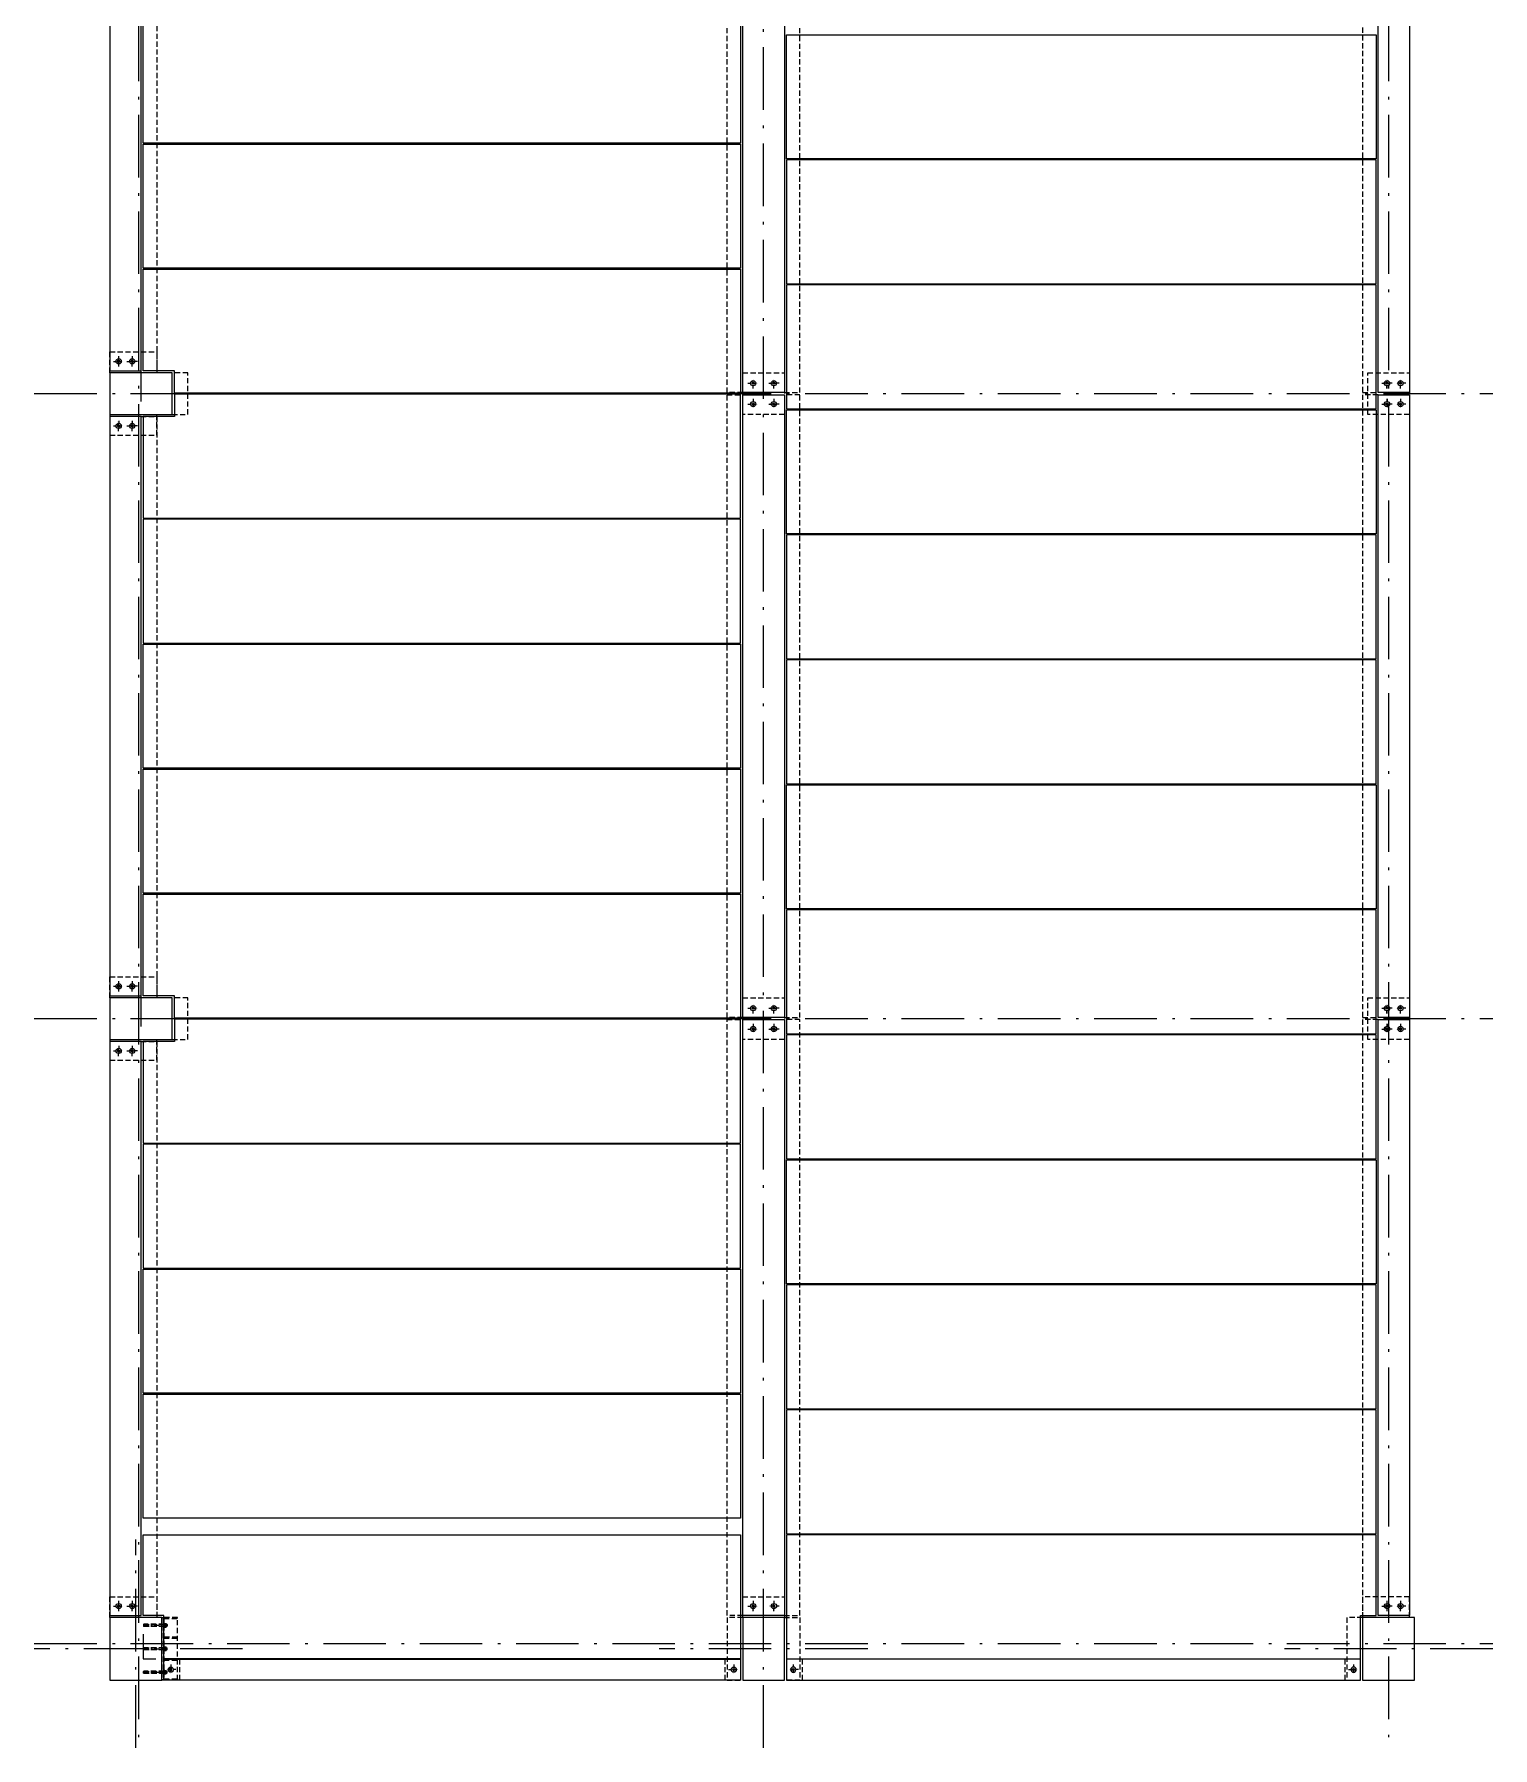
# Model space of a CAD drawing. Header units: millimetres. Extents: x 325046 to 1268204, y 1875583 to 2761998.
# Drawn here: x 527961 to 541961, y 2469893 to 2486343 of the extents above; entities that cross this region are included whole.
import ezdxf

# ---------------------------------------------------------------- set-up
doc = ezdxf.new("R2010")
doc.units = ezdxf.units.MM
doc.header["$LTSCALE"] = 100
for name, pattern in [('ACAD_ISO10W100', [18.5, 12, -3, 0.5, -3]), ('DASHDOT', [1, 0.5, -0.25, 0, -0.25]), ('DASHED', [0.75, 0.5, -0.25])]:
    doc.linetypes.add(name, pattern=pattern)
for name, color, linetype in [('005', 9, 'Continuous'), ('025', 1, 'Continuous'), ('035', 7, 'Continuous'), ('050', 4, 'Continuous'), ('070', 6, 'Continuous'), ('KOTY', 2, 'Continuous')]:
    doc.layers.add(name, color=color, linetype=linetype)
doc.layers.add('Objekty - osy', color=5, linetype='ACAD_ISO10W100', lineweight=20)
doc.layers.add('Příprava na dock', color=7, linetype='Continuous', true_color=0x616161)

# ---------------------------------------------------------------- blocks, each defined once
blk = doc.blocks.new('PR24_PU')
at = {"layer": '035', "linetype": 'DASHED'}
for points in [[(1014329, -5436627), (1014329, -5436627), (1014329, -5436627), (1014329, -5436627), (1014329, -5436627), (1014329, -5436627), (1014329, -5436627), (1014179, -5436627), (1014179, -5430647), (1014329, -5430647), (1014329, -5430647), (1014329, -5430647)], [(1014729, -5436627), (1014729, -5436627), (1014729, -5436627), (1014729, -5436627), (1014729, -5436627), (1014729, -5436627), (1014729, -5436627), (1014879, -5436627), (1014879, -5430647), (1014729, -5430647), (1014729, -5430647), (1014729, -5430647)]]:
    blk.add_lwpolyline(points, dxfattribs=at)
at = {"layer": '035'}
blk.add_lwpolyline([(1014329, -5430647), (1014729, -5430647), (1014729, -5436627), (1014329, -5436627)], close=True, dxfattribs=at)
for centre in [(1014429, -5430737), (1014629, -5430737), (1014429, -5436537), (1014629, -5436537)]:
    blk.add_circle(centre, 25, dxfattribs=at)
at = {"layer": 'Příprava na dock', "linetype": 'DASHDOT', "ltscale": 0.5}
for points in [[(1014379, -5430737), (1014479, -5430737)], [(1014429, -5430687), (1014429, -5430787)], [(1014679, -5430737), (1014579, -5430737)], [(1014629, -5430687), (1014629, -5430787)], [(1014379, -5436537), (1014479, -5436537)], [(1014429, -5436587), (1014429, -5436487)], [(1014679, -5436537), (1014579, -5436537)], [(1014629, -5436587), (1014629, -5436487)]]:
    blk.add_lwpolyline(points, dxfattribs=at)
blk = doc.blocks.new('PR2_PU')
at = {"layer": '035', "linetype": 'DASHED'}
for points in [[(530329, -5698184), (530329, -5698184), (530329, -5698184), (530329, -5698184), (530329, -5698184), (530329, -5698184), (530329, -5698184), (530179, -5698184), (530179, -5692464), (530329, -5692464), (530329, -5692464), (530329, -5692464)], [(530729, -5698184), (530729, -5698184), (530729, -5698184), (530729, -5698184), (530729, -5698184), (530729, -5698184), (530729, -5698184), (530879, -5698184), (530879, -5692464), (530729, -5692464), (530729, -5692464), (530729, -5692464)]]:
    blk.add_lwpolyline(points, dxfattribs=at)
at = {"layer": '035'}
blk.add_lwpolyline([(530329, -5692464), (530729, -5692464), (530729, -5698184), (530329, -5698184)], close=True, dxfattribs=at)
for centre in [(530429, -5692554), (530629, -5692554), (530429, -5698094), (530629, -5698094)]:
    blk.add_circle(centre, 25, dxfattribs=at)
at = {"layer": 'Příprava na dock', "linetype": 'DASHDOT', "ltscale": 0.5}
for points in [[(530429, -5692504), (530429, -5692604)], [(530629, -5692504), (530629, -5692604)], [(530379, -5692554), (530479, -5692554)], [(530679, -5692554), (530579, -5692554)], [(530379, -5698094), (530479, -5698094)], [(530429, -5698144), (530429, -5698044)], [(530679, -5698094), (530579, -5698094)], [(530629, -5698144), (530629, -5698044)]]:
    blk.add_lwpolyline(points, dxfattribs=at)
blk = doc.blocks.new('PR25_PU')
at = {"layer": '035', "linetype": 'DASHED'}
blk.add_lwpolyline([(1022429, -5430647), (1022429, -5430647), (1022429, -5430647), (1022429, -5430647), (1022429, -5430647), (1022429, -5430647), (1022429, -5430647), (1022279, -5430647), (1022279, -5436627), (1022429, -5436627), (1022429, -5436627), (1022429, -5436627)], dxfattribs=at)
at = {"layer": '035'}
blk.add_lwpolyline([(1022729, -5436627), (1022429, -5436627), (1022429, -5430647), (1022729, -5430647)], close=True, dxfattribs=at)
for centre in [(1022514, -5430737), (1022644, -5430737), (1022514, -5436537), (1022644, -5436537)]:
    blk.add_circle(centre, 25, dxfattribs=at)
at = {"layer": 'Příprava na dock', "linetype": 'DASHDOT', "ltscale": 0.5}
for points in [[(1022464, -5430737), (1022564, -5430737)], [(1022514, -5430687), (1022514, -5430787)], [(1022694, -5430737), (1022594, -5430737)], [(1022644, -5430687), (1022644, -5430787)], [(1022464, -5436537), (1022564, -5436537)], [(1022514, -5436587), (1022514, -5436487)], [(1022694, -5436537), (1022594, -5436537)], [(1022644, -5436587), (1022644, -5436487)]]:
    blk.add_lwpolyline(points, dxfattribs=at)
blk = doc.blocks.new('PR8_PU')
at = {"layer": '035', "linetype": 'DASHED'}
blk.add_lwpolyline([(540429, -5692464), (540429, -5692464), (540429, -5692464), (540429, -5692464), (540429, -5692464), (540429, -5692464), (540429, -5692464), (540279, -5692464), (540279, -5698184), (540429, -5698184), (540429, -5698184), (540429, -5698184)], dxfattribs=at)
at = {"layer": '035'}
blk.add_lwpolyline([(540729, -5698184), (540429, -5698184), (540429, -5692464), (540729, -5692464)], close=True, dxfattribs=at)
for centre in [(540514, -5692554), (540644, -5692554), (540514, -5698094), (540644, -5698094)]:
    blk.add_circle(centre, 25, dxfattribs=at)
at = {"layer": 'Příprava na dock', "linetype": 'DASHDOT', "ltscale": 0.5}
for points in [[(540514, -5692504), (540514, -5692604)], [(540644, -5692504), (540644, -5692604)], [(540464, -5692554), (540564, -5692554)], [(540694, -5692554), (540594, -5692554)], [(540464, -5698094), (540564, -5698094)], [(540514, -5698144), (540514, -5698044)], [(540694, -5698094), (540594, -5698094)], [(540644, -5698144), (540644, -5698044)]]:
    blk.add_lwpolyline(points, dxfattribs=at)
blk = doc.blocks.new('PR3_PU')
at = {"layer": '035'}
blk.add_lwpolyline([(524254, -5614234), (524554, -5614234), (524554, -5608674), (524254, -5608674)], close=True, dxfattribs=at)
at = {"layer": '035', "linetype": 'DASHED'}
blk.add_lwpolyline([(524554, -5608674), (524554, -5608674), (524554, -5608674), (524554, -5608674), (524554, -5608674), (524554, -5608674), (524554, -5608674), (524704, -5608674), (524704, -5614234), (524554, -5614234), (524554, -5614234), (524554, -5614234)], dxfattribs=at)
at = {"layer": '035'}
for centre in [(524339, -5608764), (524469, -5608764), (524339, -5614144), (524469, -5614144)]:
    blk.add_circle(centre, 25, dxfattribs=at)
at = {"layer": 'Příprava na dock', "linetype": 'DASHDOT', "ltscale": 0.5}
for points in [[(524289, -5608764), (524389, -5608764)], [(524339, -5608714), (524339, -5608814)], [(524519, -5608764), (524419, -5608764)], [(524469, -5608714), (524469, -5608814)], [(524289, -5614144), (524389, -5614144)], [(524339, -5614194), (524339, -5614094)], [(524519, -5614144), (524419, -5614144)], [(524469, -5614194), (524469, -5614094)]]:
    blk.add_lwpolyline(points, dxfattribs=at)
blk = doc.blocks.new('PR12_PU')
at = {"layer": '035'}
blk.add_lwpolyline([(524254, -5698184), (524554, -5698184), (524554, -5692674), (524254, -5692674)], close=True, dxfattribs=at)
at = {"layer": '035', "linetype": 'DASHED'}
blk.add_lwpolyline([(524554, -5692674), (524554, -5692674), (524554, -5692674), (524554, -5692674), (524554, -5692674), (524554, -5692674), (524554, -5692674), (524704, -5692674), (524704, -5698184), (524554, -5698184), (524554, -5698184), (524554, -5698184)], dxfattribs=at)
at = {"layer": '035'}
for centre in [(524339, -5692764), (524469, -5692764), (524339, -5698094), (524469, -5698094)]:
    blk.add_circle(centre, 25, dxfattribs=at)
at = {"layer": 'Příprava na dock', "linetype": 'DASHDOT', "ltscale": 0.5}
for points in [[(524289, -5692764), (524389, -5692764)], [(524339, -5692714), (524339, -5692814)], [(524519, -5692764), (524419, -5692764)], [(524469, -5692714), (524469, -5692814)], [(524289, -5698094), (524389, -5698094)], [(524339, -5698144), (524339, -5698044)], [(524519, -5698094), (524419, -5698094)], [(524469, -5698144), (524469, -5698044)]]:
    blk.add_lwpolyline(points, dxfattribs=at)
blk = doc.blocks.new('ZT13_PU')
at = {"layer": '035', "ltscale": 0.5}
blk.add_lwpolyline([(532749, -5602654), (532749, -5602454), (538259, -5602454), (538259, -5602654)], close=True, dxfattribs=at)
at = {"layer": '035', "linetype": 'DASHED'}
for points in [[(532899, -5602654), (532899, -5602454)], [(538109, -5602654), (538109, -5602454)]]:
    blk.add_lwpolyline(points, dxfattribs=at)
at = {"layer": '035'}
for centre in [(532814, -5602554), (538194, -5602554)]:
    blk.add_circle(centre, 25, dxfattribs=at)
blk = doc.blocks.new('ZT14_PU')
at = {"layer": '035', "ltscale": 0.5}
blk.add_lwpolyline([(532309, -5700604), (532309, -5700804), (526774, -5700804), (526774, -5700604)], close=True, dxfattribs=at)
at = {"layer": '035', "linetype": 'DASHED'}
for points in [[(526924, -5700604), (526924, -5700804)], [(532159, -5700604), (532159, -5700804)]]:
    blk.add_lwpolyline(points, dxfattribs=at)
at = {"layer": '035'}
for centre in [(526839, -5700704), (532244, -5700704)]:
    blk.add_circle(centre, 25, dxfattribs=at)
blk = doc.blocks.new('KONZOLA ZT2')
at = {"layer": '005', "linetype": 'DASHDOT', "ltscale": 0.5}
for points in [[(1947824, -5185092), (1947824, -5184992)], [(1947874, -5185042), (1947774, -5185042)]]:
    blk.add_lwpolyline(points, dxfattribs=at)
at = {"layer": '025', "linetype": 'DASHED'}
for p, q in [((1947564, -5185009), (1947566, -5185007)), ((1947564, -5185009), (1947564, -5185025)), ((1947566, -5185027), (1947564, -5185025)), ((1947759, -5185007), (1947566, -5185007)), ((1947566, -5185007), (1947566, -5185027)), ((1947566, -5185009), (1947759, -5185009)), ((1947566, -5185025), (1947759, -5185025)), ((1947759, -5185027), (1947566, -5185027)), ((1947564, -5185234), (1947566, -5185232)), ((1947564, -5185234), (1947564, -5185250)), ((1947566, -5185252), (1947564, -5185250)), ((1947759, -5185232), (1947566, -5185232)), ((1947566, -5185232), (1947566, -5185252)), ((1947566, -5185234), (1947759, -5185234)), ((1947566, -5185250), (1947759, -5185250)), ((1947759, -5185252), (1947566, -5185252)), ((1947566, -5185457), (1947564, -5185459)), ((1947564, -5185475), (1947564, -5185459)), ((1947564, -5185475), (1947566, -5185477)), ((1947759, -5185457), (1947566, -5185457)), ((1947566, -5185477), (1947566, -5185457)), ((1947566, -5185459), (1947759, -5185459)), ((1947566, -5185475), (1947759, -5185475)), ((1947759, -5185477), (1947566, -5185477))]:
    blk.add_line(p, q, dxfattribs=at)
at = {"layer": '025', "linetype": 'DASHDOT'}
for p, q in [((1947564, -5185017), (1947789, -5185017)), ((1947564, -5185242), (1947789, -5185242)), ((1947564, -5185467), (1947789, -5185467))]:
    blk.add_line(p, q, dxfattribs=at)
at = {"layer": '025', "linetype": 'Continuous'}
for p, q in [((1947759, -5184995), (1947759, -5185039)), ((1947759, -5184995), (1947763, -5184995)), ((1947759, -5185007), (1947787, -5185007)), ((1947759, -5185027), (1947787, -5185027)), ((1947759, -5185039), (1947763, -5185039)), ((1947763, -5184995), (1947763, -5185039)), ((1947763, -5185000), (1947779, -5185000)), ((1947763, -5185008), (1947779, -5185008)), ((1947763, -5185026), (1947779, -5185026)), ((1947763, -5185034), (1947779, -5185034)), ((1947779, -5185000), (1947779, -5185034)), ((1947789, -5185009), (1947787, -5185007)), ((1947787, -5185007), (1947787, -5185027)), ((1947787, -5185027), (1947789, -5185025)), ((1947789, -5185009), (1947789, -5185025)), ((1947759, -5185220), (1947759, -5185264)), ((1947759, -5185220), (1947763, -5185220)), ((1947759, -5185232), (1947787, -5185232)), ((1947759, -5185252), (1947787, -5185252)), ((1947759, -5185264), (1947763, -5185264)), ((1947763, -5185220), (1947763, -5185264)), ((1947763, -5185225), (1947779, -5185225)), ((1947763, -5185233), (1947779, -5185233)), ((1947763, -5185251), (1947779, -5185251)), ((1947763, -5185259), (1947779, -5185259)), ((1947779, -5185225), (1947779, -5185259)), ((1947789, -5185234), (1947787, -5185232)), ((1947787, -5185232), (1947787, -5185252)), ((1947787, -5185252), (1947789, -5185250)), ((1947789, -5185234), (1947789, -5185250)), ((1947759, -5185489), (1947759, -5185445)), ((1947759, -5185445), (1947763, -5185445)), ((1947759, -5185457), (1947787, -5185457)), ((1947759, -5185477), (1947787, -5185477)), ((1947759, -5185489), (1947763, -5185489)), ((1947763, -5185489), (1947763, -5185445)), ((1947763, -5185450), (1947779, -5185450)), ((1947763, -5185458), (1947779, -5185458)), ((1947763, -5185476), (1947779, -5185476)), ((1947763, -5185484), (1947779, -5185484)), ((1947779, -5185484), (1947779, -5185450)), ((1947787, -5185477), (1947787, -5185457)), ((1947789, -5185475), (1947787, -5185477)), ((1947789, -5185475), (1947789, -5185459))]:
    blk.add_line(p, q, dxfattribs=at)
at = {"layer": '025', "color": 1, "linetype": 'DASHED'}
for points in [[(1947739, -5184942), (1947889, -5184942), (1947889, -5185542), (1947739, -5185542)], [(1947739, -5185542), (1947759, -5185542), (1947759, -5184942), (1947739, -5184942)]]:
    blk.add_lwpolyline(points, close=True, dxfattribs=at)
for points in [[(1947759, -5184952), (1947889, -5184952), (1947889, -5184942), (1947759, -5184942), (1947759, -5184952)], [(1947759, -5185132), (1947889, -5185132), (1947889, -5185142), (1947759, -5185142), (1947759, -5185132)], [(1947759, -5185342), (1947889, -5185342), (1947889, -5185352), (1947759, -5185352), (1947759, -5185342)], [(1947759, -5185532), (1947889, -5185532), (1947889, -5185542), (1947759, -5185542), (1947759, -5185532)]]:
    blk.add_lwpolyline(points, dxfattribs=at)
at = {"layer": '025', "linetype": 'DASHED'}
for points in [[(1947759, -5185009), (1947779, -5185009)], [(1947759, -5185025), (1947779, -5185025)], [(1947759, -5185234), (1947779, -5185234)], [(1947759, -5185250), (1947779, -5185250)], [(1947759, -5185459), (1947779, -5185459)], [(1947759, -5185475), (1947779, -5185475)]]:
    blk.add_lwpolyline(points, dxfattribs=at)
at = {"layer": '025', "const_width": 12.5}
blk.add_lwpolyline([(1947818, -5185042, 1), (1947831, -5185042, 1)], format="xyb", close=True, dxfattribs=at)
at = {"layer": '025'}
blk.add_circle((1947824, -5185042), 12.5, dxfattribs=at)

msp = doc.modelspace()

# ---------------------------------------------------------------- hatches: boundary and pattern name
at = {"layer": '025'}
h = msp.add_hatch(color=256, dxfattribs=at)
h.dxf.hatch_style = 1
edge = h.paths.add_edge_path()
edge.add_arc((528770.8, 2483202.7), 10, 0, 360)
h = msp.add_hatch(color=256, dxfattribs=at)
h.dxf.hatch_style = 1
edge = h.paths.add_edge_path()
edge.add_arc((528900.8, 2483202.7), 10, 0, 360)
h = msp.add_hatch(color=256, dxfattribs=at)
h.dxf.hatch_style = 1
edge = h.paths.add_edge_path()
edge.add_arc((534860.8, 2482992.7), 10, 0, 360)
h = msp.add_hatch(color=256, dxfattribs=at)
h.dxf.hatch_style = 1
edge = h.paths.add_edge_path()
edge.add_arc((535060.8, 2482992.7), 10, 0, 360)
h = msp.add_hatch(color=256, dxfattribs=at)
h.dxf.hatch_style = 1
edge = h.paths.add_edge_path()
edge.add_arc((540945.8, 2482992.7), 10, 0, 360)
h = msp.add_hatch(color=256, dxfattribs=at)
h.dxf.hatch_style = 1
edge = h.paths.add_edge_path()
edge.add_arc((541075.8, 2482992.7), 10, 0, 360)
h = msp.add_hatch(color=256, dxfattribs=at)
h.dxf.hatch_style = 1
edge = h.paths.add_edge_path()
edge.add_arc((534860.8, 2482792.7), 10, 0, 360)
h = msp.add_hatch(color=256, dxfattribs=at)
h.dxf.hatch_style = 1
edge = h.paths.add_edge_path()
edge.add_arc((535060.8, 2482792.7), 10, 0, 360)
h = msp.add_hatch(color=256, dxfattribs=at)
h.dxf.hatch_style = 1
edge = h.paths.add_edge_path()
edge.add_arc((540945.8, 2482792.7), 10, 0, 360)
h = msp.add_hatch(color=256, dxfattribs=at)
h.dxf.hatch_style = 1
edge = h.paths.add_edge_path()
edge.add_arc((541075.8, 2482792.7), 10, 0, 360)
h = msp.add_hatch(color=256, dxfattribs=at)
h.dxf.hatch_style = 1
edge = h.paths.add_edge_path()
edge.add_arc((528770.8, 2482582.7), 10, 0, 360)
h = msp.add_hatch(color=256, dxfattribs=at)
h.dxf.hatch_style = 1
edge = h.paths.add_edge_path()
edge.add_arc((528900.8, 2482582.7), 10, 0, 360)
h = msp.add_hatch(color=256, dxfattribs=at)
h.dxf.hatch_style = 1
edge = h.paths.add_edge_path()
edge.add_arc((528770.8, 2477202.7), 10, 0, 360)
h = msp.add_hatch(color=256, dxfattribs=at)
h.dxf.hatch_style = 1
edge = h.paths.add_edge_path()
edge.add_arc((528900.8, 2477202.7), 10, 0, 360)
h = msp.add_hatch(color=256, dxfattribs=at)
h.dxf.hatch_style = 1
edge = h.paths.add_edge_path()
edge.add_arc((534860.8, 2476992.7), 10, 0, 360)
h = msp.add_hatch(color=256, dxfattribs=at)
h.dxf.hatch_style = 1
edge = h.paths.add_edge_path()
edge.add_arc((535060.8, 2476992.7), 10, 0, 360)
h = msp.add_hatch(color=256, dxfattribs=at)
h.dxf.hatch_style = 1
edge = h.paths.add_edge_path()
edge.add_arc((540945.8, 2476992.7), 10, 0, 360)
h = msp.add_hatch(color=256, dxfattribs=at)
h.dxf.hatch_style = 1
edge = h.paths.add_edge_path()
edge.add_arc((541075.8, 2476992.7), 10, 0, 360)
h = msp.add_hatch(color=256, dxfattribs=at)
h.dxf.hatch_style = 1
edge = h.paths.add_edge_path()
edge.add_arc((534860.8, 2476792.7), 10, 0, 360)
h = msp.add_hatch(color=256, dxfattribs=at)
h.dxf.hatch_style = 1
edge = h.paths.add_edge_path()
edge.add_arc((535060.8, 2476792.7), 10, 0, 360)
h = msp.add_hatch(color=256, dxfattribs=at)
h.dxf.hatch_style = 1
edge = h.paths.add_edge_path()
edge.add_arc((540945.8, 2476792.7), 10, 0, 360)
h = msp.add_hatch(color=256, dxfattribs=at)
h.dxf.hatch_style = 1
edge = h.paths.add_edge_path()
edge.add_arc((541075.8, 2476792.7), 10, 0, 360)
h = msp.add_hatch(color=256, dxfattribs=at)
h.dxf.hatch_style = 1
edge = h.paths.add_edge_path()
edge.add_arc((528770.8, 2476582.7), 10, 0, 360)
h = msp.add_hatch(color=256, dxfattribs=at)
h.dxf.hatch_style = 1
edge = h.paths.add_edge_path()
edge.add_arc((528900.8, 2476582.7), 10, 0, 360)
h = msp.add_hatch(color=256, dxfattribs=at)
h.dxf.hatch_style = 1
edge = h.paths.add_edge_path()
edge.add_arc((528770.8, 2471252.7), 10, 0, 360)
h = msp.add_hatch(color=256, dxfattribs=at)
h.dxf.hatch_style = 1
edge = h.paths.add_edge_path()
edge.add_arc((528900.8, 2471252.7), 10, 0, 360)
h = msp.add_hatch(color=256, dxfattribs=at)
h.dxf.hatch_style = 1
edge = h.paths.add_edge_path()
edge.add_arc((534860.8, 2471252.7), 10, 0, 360)
h = msp.add_hatch(color=256, dxfattribs=at)
h.dxf.hatch_style = 1
edge = h.paths.add_edge_path()
edge.add_arc((535060.8, 2471252.7), 10, 0, 360)
h = msp.add_hatch(color=256, dxfattribs=at)
h.dxf.hatch_style = 1
edge = h.paths.add_edge_path()
edge.add_arc((540945.8, 2471252.7), 10, 0, 360)
h = msp.add_hatch(color=256, dxfattribs=at)
h.dxf.hatch_style = 1
edge = h.paths.add_edge_path()
edge.add_arc((541075.8, 2471252.7), 10, 0, 360)
h = msp.add_hatch(color=256, dxfattribs=at)
h.dxf.hatch_style = 1
edge = h.paths.add_edge_path()
edge.add_arc((534675.8, 2470642.7), 10, 0, 360)
h = msp.add_hatch(color=256, dxfattribs=at)
h.dxf.hatch_style = 1
edge = h.paths.add_edge_path()
edge.add_arc((535245.8, 2470642.7), 10, 0, 360)
h = msp.add_hatch(color=256, dxfattribs=at)
h.dxf.hatch_style = 1
edge = h.paths.add_edge_path()
edge.add_arc((540625.8, 2470642.7), 10, 0, 360)

# ---------------------------------------------------------------- linework, layer by layer
at = {"layer": '005'}
for points in [[(534740.8, 2486487.7), (534740.8, 2485297.7), (529005.8, 2485297.7), (529005.8, 2486487.7)], [(535180.8, 2485147.7), (535180.8, 2486337.7), (540840.8, 2486337.7), (540840.8, 2485147.7)], [(534740.8, 2485287.7), (534740.8, 2484097.7), (529005.8, 2484097.7), (529005.8, 2485287.7)], [(535180.8, 2485137.7), (535180.8, 2483947.7), (540840.8, 2483947.7), (540840.8, 2485137.7)], [(534740.8, 2484087.7), (534740.8, 2483112.7), (534740.8, 2483112.7), (534740.8, 2482897.7), (529305.8, 2482897.7), (529305.8, 2483112.7), (529005.8, 2483112.7), (529005.8, 2484087.7)], [(535180.8, 2483937.7), (535180.8, 2482747.7), (540840.8, 2482747.7), (540840.8, 2483937.7)], [(534740.8, 2481697.7), (534740.8, 2482672.7), (534740.8, 2482672.7), (534740.8, 2482887.7), (529305.8, 2482887.7), (529305.8, 2482672.7), (529005.8, 2482672.7), (529005.8, 2481697.7)], [(535180.8, 2481547.7), (535180.8, 2482737.7), (540840.8, 2482737.7), (540840.8, 2481547.7)], [(534740.8, 2480497.7), (534740.8, 2481687.7), (529005.8, 2481687.7), (529005.8, 2480497.7)], [(535180.8, 2481537.7), (535180.8, 2480347.7), (540840.8, 2480347.7), (540840.8, 2481537.7)], [(534740.8, 2480487.7), (534740.8, 2479297.7), (529005.8, 2479297.7), (529005.8, 2480487.7)], [(535180.8, 2480337.7), (535180.8, 2479147.7), (540840.8, 2479147.7), (540840.8, 2480337.7)], [(534740.8, 2479287.7), (534740.8, 2478097.7), (529005.8, 2478097.7), (529005.8, 2479287.7)], [(535180.8, 2477947.7), (535180.8, 2479137.7), (540840.8, 2479137.7), (540840.8, 2477947.7)], [(534740.8, 2478087.7), (534740.8, 2477112.7), (534740.8, 2477112.7), (534740.8, 2476897.7), (529305.8, 2476897.7), (529305.8, 2477112.7), (529005.8, 2477112.7), (529005.8, 2478087.7)], [(535180.8, 2477937.7), (535180.8, 2476747.7), (540840.8, 2476747.7), (540840.8, 2477937.7)], [(534740.8, 2475697.7), (534740.8, 2476672.7), (534740.8, 2476672.7), (534740.8, 2476887.7), (529305.8, 2476887.7), (529305.8, 2476672.7), (529005.8, 2476672.7), (529005.8, 2475697.7)], [(535180.8, 2476737.7), (535180.8, 2475547.7), (540840.8, 2475547.7), (540840.8, 2476737.7)], [(534740.8, 2474497.7), (534740.8, 2475687.7), (529005.8, 2475687.7), (529005.8, 2474497.7)], [(535180.8, 2474347.7), (535180.8, 2475537.7), (540840.8, 2475537.7), (540840.8, 2474347.7)], [(534740.8, 2474487.7), (534740.8, 2473297.7), (529005.8, 2473297.7), (529005.8, 2474487.7)], [(535180.8, 2474337.7), (535180.8, 2473147.7), (540840.8, 2473147.7), (540840.8, 2474337.7)], [(534740.8, 2473287.7), (534740.8, 2472097.7), (529005.8, 2472097.7), (529005.8, 2473287.7)], [(535180.8, 2473137.7), (535180.8, 2471947.7), (540840.8, 2471947.7), (540840.8, 2473137.7)], [(534740.8, 2471937.7), (534740.8, 2470962.7), (534740.8, 2470962.7), (534740.8, 2470747.7), (529205.8, 2470747.7), (529205.8, 2471162.7), (529005.8, 2471162.7), (529005.8, 2471937.7)], [(535180.8, 2471937.7), (535180.8, 2470962.7), (535180.8, 2470962.7), (535180.8, 2470747.7), (540690.8, 2470747.7), (540690.8, 2471162.7), (540840.8, 2471162.7), (540840.8, 2471937.7)]]:
    msp.add_lwpolyline(points, close=True, dxfattribs=at)
at = {"layer": '005', "linetype": 'DASHDOT', "ltscale": 0.5}
for points in [[(528720.8, 2483202.7), (528820.8, 2483202.7)], [(528770.8, 2483252.7), (528770.8, 2483152.7)], [(528850.8, 2483202.7), (528950.8, 2483202.7)], [(528900.8, 2483252.7), (528900.8, 2483152.7)], [(534810.8, 2482992.7), (534910.8, 2482992.7)], [(534860.8, 2482942.7), (534860.8, 2483042.7)], [(535010.8, 2482992.7), (535110.8, 2482992.7)], [(535060.8, 2482942.7), (535060.8, 2483042.7)], [(540995.8, 2482992.7), (540895.8, 2482992.7)], [(540945.8, 2482942.7), (540945.8, 2483042.7)], [(541125.8, 2482992.7), (541025.8, 2482992.7)], [(541075.8, 2482942.7), (541075.8, 2483042.7)], [(534860.8, 2482842.7), (534860.8, 2482742.7)], [(534860.8, 2482842.7), (534860.8, 2482742.7)], [(535060.8, 2482842.7), (535060.8, 2482742.7)], [(535060.8, 2482842.7), (535060.8, 2482742.7)], [(540945.8, 2482842.7), (540945.8, 2482742.7)], [(541075.8, 2482842.7), (541075.8, 2482742.7)], [(534810.8, 2482792.7), (534910.8, 2482792.7)], [(534810.8, 2482792.7), (534910.8, 2482792.7)], [(535110.8, 2482792.7), (535010.8, 2482792.7)], [(535010.8, 2482792.7), (535110.8, 2482792.7)], [(540995.8, 2482792.7), (540895.8, 2482792.7)], [(541125.8, 2482792.7), (541025.8, 2482792.7)], [(528720.8, 2482582.7), (528820.8, 2482582.7)], [(528770.8, 2482532.7), (528770.8, 2482632.7)], [(528850.8, 2482582.7), (528950.8, 2482582.7)], [(528900.8, 2482532.7), (528900.8, 2482632.7)], [(528770.8, 2477252.7), (528770.8, 2477152.7)], [(528900.8, 2477252.7), (528900.8, 2477152.7)], [(528720.8, 2477202.7), (528820.8, 2477202.7)], [(528850.8, 2477202.7), (528950.8, 2477202.7)], [(534860.8, 2476942.7), (534860.8, 2477042.7)], [(535060.8, 2476942.7), (535060.8, 2477042.7)], [(540945.8, 2476942.7), (540945.8, 2477042.7)], [(541075.8, 2476942.7), (541075.8, 2477042.7)], [(534810.8, 2476992.7), (534910.8, 2476992.7)], [(535010.8, 2476992.7), (535110.8, 2476992.7)], [(540995.8, 2476992.7), (540895.8, 2476992.7)], [(541125.8, 2476992.7), (541025.8, 2476992.7)], [(534810.8, 2476792.7), (534910.8, 2476792.7)], [(534810.8, 2476792.7), (534910.8, 2476792.7)], [(534860.8, 2476842.7), (534860.8, 2476742.7)], [(534860.8, 2476842.7), (534860.8, 2476742.7)], [(535110.8, 2476792.7), (535010.8, 2476792.7)], [(535010.8, 2476792.7), (535110.8, 2476792.7)], [(535060.8, 2476842.7), (535060.8, 2476742.7)], [(535060.8, 2476842.7), (535060.8, 2476742.7)], [(540995.8, 2476792.7), (540895.8, 2476792.7)], [(540945.8, 2476842.7), (540945.8, 2476742.7)], [(541125.8, 2476792.7), (541025.8, 2476792.7)], [(541075.8, 2476842.7), (541075.8, 2476742.7)], [(528720.8, 2476582.7), (528820.8, 2476582.7)], [(528770.8, 2476532.7), (528770.8, 2476632.7)], [(528850.8, 2476582.7), (528950.8, 2476582.7)], [(528900.8, 2476532.7), (528900.8, 2476632.7)], [(528770.8, 2471302.7), (528770.8, 2471202.7)], [(528900.8, 2471302.7), (528900.8, 2471202.7)], [(534860.8, 2471302.7), (534860.8, 2471202.7)], [(535060.8, 2471302.7), (535060.8, 2471202.7)], [(540945.8, 2471302.7), (540945.8, 2471202.7)], [(541075.8, 2471302.7), (541075.8, 2471202.7)], [(528720.8, 2471252.7), (528820.8, 2471252.7)], [(528850.8, 2471252.7), (528950.8, 2471252.7)], [(534810.8, 2471252.7), (534910.8, 2471252.7)], [(535110.8, 2471252.7), (535010.8, 2471252.7)], [(540995.8, 2471252.7), (540895.8, 2471252.7)], [(541125.8, 2471252.7), (541025.8, 2471252.7)], [(534625.8, 2470642.7), (534725.8, 2470642.7)], [(534675.8, 2470692.7), (534675.8, 2470592.7)], [(535295.8, 2470642.7), (535195.8, 2470642.7)], [(535245.8, 2470692.7), (535245.8, 2470592.7)], [(540575.8, 2470642.7), (540675.8, 2470642.7)], [(540625.8, 2470692.7), (540625.8, 2470592.7)]]:
    msp.add_lwpolyline(points, dxfattribs=at)
at = {"layer": '025'}
for centre in [(528770.8, 2483202.7), (528900.8, 2483202.7), (534860.8, 2482992.7), (535060.8, 2482992.7), (540945.8, 2482992.7), (541075.8, 2482992.7), (534860.8, 2482792.7), (535060.8, 2482792.7), (540945.8, 2482792.7), (541075.8, 2482792.7), (528770.8, 2482582.7), (528900.8, 2482582.7), (528770.8, 2477202.7), (528900.8, 2477202.7), (534860.8, 2476992.7), (535060.8, 2476992.7), (540945.8, 2476992.7), (541075.8, 2476992.7), (534860.8, 2476792.7), (535060.8, 2476792.7), (540945.8, 2476792.7), (541075.8, 2476792.7), (528770.8, 2476582.7), (528900.8, 2476582.7), (528770.8, 2471252.7), (528900.8, 2471252.7), (534860.8, 2471252.7), (535060.8, 2471252.7), (540945.8, 2471252.7), (541075.8, 2471252.7), (534675.8, 2470642.7), (535245.8, 2470642.7), (540625.8, 2470642.7)]:
    msp.add_circle(centre, 10, dxfattribs=at)
at = {"layer": '050', "linetype": 'DASHED'}
for points in [[(528685.8, 2483092.7), (528685.8, 2483292.7), (529135.8, 2483292.7), (529135.8, 2483092.7)], [(529285.8, 2482692.7), (529435.8, 2482692.7), (529435.8, 2483092.7), (529285.8, 2483092.7)], [(528685.8, 2482692.7), (528685.8, 2482492.7), (529135.8, 2482492.7), (529135.8, 2482692.7)], [(528685.8, 2477092.7), (528685.8, 2477292.7), (529135.8, 2477292.7), (529135.8, 2477092.7)], [(529285.8, 2476692.7), (529435.8, 2476692.7), (529435.8, 2477092.7), (529285.8, 2477092.7)], [(528685.8, 2476692.7), (528685.8, 2476492.7), (529135.8, 2476492.7), (529135.8, 2476692.7)], [(528685.8, 2471142.7), (528685.8, 2471342.7), (529135.8, 2471342.7), (529135.8, 2471142.7)], [(534760.8, 2471142.7), (534760.8, 2471342.7), (535160.8, 2471342.7), (535160.8, 2471142.7)], [(541160.8, 2471142.7), (541160.8, 2471342.7), (540710.8, 2471342.7), (540710.8, 2471142.7)], [(534760.8, 2471142.7), (534610.8, 2471142.7), (534610.8, 2470542.7), (534760.8, 2470542.7)], [(535160.8, 2471142.7), (535310.8, 2471142.7), (535310.8, 2470542.7), (535160.8, 2470542.7)], [(540710.8, 2471142.7), (540560.8, 2471142.7), (540560.8, 2470542.7), (540710.8, 2470542.7)]]:
    msp.add_lwpolyline(points, dxfattribs=at)
at = {"layer": '070', "ltscale": 0.5}
for points in [[(529285.8, 2482692.7), (529285.8, 2483092.7), (528685.8, 2483092.7), (528685.8, 2482692.7)], [(529285.8, 2476692.7), (529285.8, 2477092.7), (528685.8, 2477092.7), (528685.8, 2476692.7)], [(529185.8, 2470542.7), (529185.8, 2471142.7), (528685.8, 2471142.7), (528685.8, 2470542.7)], [(535160.8, 2471142.7), (534760.8, 2471142.7), (534760.8, 2470542.7), (535160.8, 2470542.7)], [(540710.8, 2470542.7), (541210.8, 2470542.7), (541210.8, 2471142.7), (540710.8, 2471142.7)]]:
    msp.add_lwpolyline(points, close=True, dxfattribs=at)
at = {"layer": '070', "linetype": 'DASHED'}
for points in [[(535160.8, 2482692.7), (534760.8, 2482692.7), (534760.8, 2483092.7), (535160.8, 2483092.7)], [(541160.8, 2482692.7), (540760.8, 2482692.7), (540760.8, 2483092.7), (541160.8, 2483092.7)], [(535160.8, 2476692.7), (534760.8, 2476692.7), (534760.8, 2477092.7), (535160.8, 2477092.7)], [(541160.8, 2476692.7), (540760.8, 2476692.7), (540760.8, 2477092.7), (541160.8, 2477092.7)]]:
    msp.add_lwpolyline(points, close=True, dxfattribs=at)
at = {"layer": 'KOTY'}
msp.add_lwpolyline([(529005.8, 2470984.1), (529005.8, 2470747.7), (529128.4, 2470747.7)], dxfattribs=at)
at = {"layer": 'Objekty - osy', "ltscale": 0.5}
for points in [[(528960.8, 2567892.7), (528960.8, 2469892.7)], [(534960.8, 2469892.7), (534960.8, 2567892.7)], [(540960.8, 2567892.7), (540960.8, 2469892.7)], [(528985.8, 2481892.7), (528985.8, 2483892.7)], [(527960.8, 2482892.7), (541960.8, 2482892.7)], [(528985.8, 2475892.7), (528985.8, 2477892.7)], [(527960.8, 2476892.7), (541960.8, 2476892.7)], [(528935.8, 2469892.7), (528935.8, 2471892.7)], [(527960.8, 2470892.7), (541960.8, 2470892.7)], [(529960.8, 2470842.7), (527960.8, 2470842.7)], [(535960.8, 2470842.7), (533960.8, 2470842.7)], [(541960.8, 2470842.7), (539960.8, 2470842.7)]]:
    msp.add_lwpolyline(points, dxfattribs=at)

# ---------------------------------------------------------------- block references
at = {"layer": 'KOTY'}
for name, p in [('PR24_PU', (-479568.1, 7919529.5)), ('PR25_PU', (-481568.1, 7919529.5)), ('PR3_PU', (4432, 8097346.7)), ('PR24_PU', (-479568.1, 7913529.5)), ('PR25_PU', (-481568.1, 7913529.5)), ('PR3_PU', (4432, 8091346.7)), ('PR2_PU', (4432, 8169346.7)), ('PR8_PU', (432, 8169346.7)), ('PR12_PU', (4432, 8169346.7)), ('ZT14_PU', (2432, 8171346.7))]:
    msp.add_blockref(name, p, dxfattribs=at)
at = {"layer": 'KOTY', "xscale": -1, "rotation": 180}
for name, p in [('KONZOLA ZT2', (-1418553.7, -2714399)), ('ZT13_PU', (2432, -3131911.3))]:
    msp.add_blockref(name, p, dxfattribs=at)

doc.saveas('drawing.dxf')
